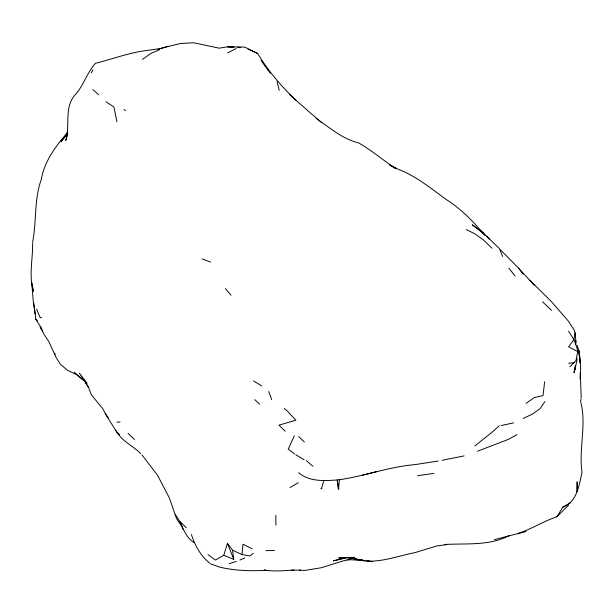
<?xml version="1.0" encoding="UTF-8"?>
<svg xmlns="http://www.w3.org/2000/svg" width="614" height="614" viewBox="0 0 614 614"><rect width="100%" height="100%" fill="white"/><g stroke="black" fill="none" stroke-linecap="round" stroke-linejoin="round"><path stroke-width="0.92" d="M32.596 243.551C32.872 259.545 28.666 275.525 33.409 291.236L31.751 282.425L33.256 301.167L35.182 313.931M575.172 366.036L575.034 369.751L575.448 366.051M253.267 553.375L249.814 555.939L242.062 554.565L242.937 544.211L252.093 548.77M438.143 461.037L414.841 464.644C389.176 466.778 364.831 476.011 339.412 479.734L338.498 489.028L337.201 479.948C324.184 480.916 309.195 481.821 298.642 472.696M544.633 381.716L543.037 395.585L534.51 397.496L525.991 403.367M32.565 242.522C36.702 221.738 33.954 199.788 41.23 179.649C44.415 161.275 55.582 146.262 67.578 132.54M574.658 368.976L574.029 372.744L577.122 359.842L576.799 358.131M529.821 280.176L551.556 301.766L568.602 321.398L573.967 329.772L575.111 332.757L573.875 339.557L568.602 346.81L577.705 351.607L576.009 360.472L569.907 366.788M580.453 401.832L581.028 399.046M67.862 133.399L65.775 140.491C70.288 125.947 64.086 108.555 74.302 95.784C83.427 86.328 86.658 73.127 95.408 63.319C111.157 59.412 126.392 53.664 142.433 51.1L159.525 48.683L180.416 43.51L193.617 42.742L219.183 48.168L227.702 46.802L244.748 47.109L257.711 53.487C268.088 70.871 281.25 86.252 295.887 100.205M208 554.549L215.445 560.091L223.772 555.279L227.418 543.336L232.537 550.221L242.062 554.565M320.823 488.683L321.452 488.537L323.87 480.601M67.732 131.534L66.166 135.003L60.847 141.773L66.765 134.827M294.321 435.817L288.235 449.179L294.582 453.846M91.348 72.843L92.975 69.866M517.779 533.512C531.386 529.237 543.359 521.186 556.952 516.765L562.769 507.172C576.922 502.336 579.278 484.707 582.026 472.197C578.58 449.018 586.593 425.579 580.936 402.684M544.91 401.564L540.097 408.625L532.461 414.059L523.12 418.502M568.602 505.13L556.952 516.765M499.32 425.717L491.898 432.371L474.852 445.941M142.479 59.397L151.006 53.349L159.525 49.719M562.769 507.172L570.613 502.643M289.954 487.547L298.22 482.773M516.973 434.635L508.231 439.432L477.546 451.236M227.702 52.873L236.229 48.521M508.945 535.73C489.204 546.03 465.995 543.252 444.551 544.495M239.928 560.068L244.748 557.942M229.183 563.706L236.229 561.396M158.021 49.442L168.044 46.211M516.451 533.919L494.354 539.668M376.582 471.675L362.429 475.228M517.464 533.865L525.991 531.54M464.092 455.895L442.126 460.308M501.216 425.54L513.619 422.862M350.034 559.623L343.464 560.805L321.368 567.727L304.406 570.483L299.67 570.099M433.799 473.386L417.65 475.704M446.8 544.61L436.991 545.915L414.665 552.707C395.286 556.438 375.277 565.064 355.537 559.154L364.064 560.536L347.017 559.538L349.558 559.316M293.991 570.038C284.152 570.698 274.09 571.611 264.35 570.145M338.176 488.859L338.966 488.775L338.498 489.028L337.201 479.948L339.412 479.734M568.602 363.242L574.305 362.744M41.583 317.622L40.209 317.714L36.587 309.088M116.913 422.179L120.045 421.971M265.923 550.628L274.519 550.52M291.573 570.206L300.353 570.114M233.98 46.963L227.702 46.802L233.19 46.963M366.903 560.912L372.583 561.68L367.034 560.912M365.176 560.659L347.017 557.504L338.652 558.019L354.585 557.382L347.017 557.504L333.44 560.851L347.017 557.504L364.064 560.536M264.266 570.053L265.908 570.314C250.604 571.197 235.17 570.728 220.111 567.236L210.656 563.944M237.764 47.094L240.35 47.616M202.136 258.931L210.656 262.086M223.772 555.279L233.765 559.354L232.537 550.221M321.452 488.537L321.959 488.752M248.117 49.189L257.711 53.487M466.333 229.613L474.852 233.811L483.379 239.89L491.898 248.171M395.884 168.696L389.629 164.974L398.217 169.257C416.438 176.157 431.343 188.874 447.046 200.041C461.045 209.044 472.772 220.894 483.379 233.627L480.148 230.127L485.344 235.431M253.567 380.964L261.794 385.983M295.771 454.667L304.03 459.74M105.969 101.732L113.92 106.982L116.913 121.818M395.907 168.558C383.121 160.415 371.708 150.276 358.561 142.87C342.205 138.879 329.534 127.535 316.003 118.241M209.919 563.276C200.855 556.345 194.983 545.37 191.407 534.602M83.803 380.235L76.458 374.632L67.256 370.104L60.356 364.248L55.851 357.01L48.798 341.468L43.978 334.338L40.14 326.717M480.424 231.087L472.304 224.816L483.379 233.105L499.374 248.555L502.613 256.522M284.267 408.533L287.36 411.096L295.887 420.214L278.94 425.141L285.249 431.22M306.186 460.546L312.925 466.233M542.599 301.819L551.556 310.385M321.452 122.554L296.293 100.573M119.753 434.75L116.913 432.279L106.752 416.185L102.73 408.671L91.348 394.779L88.546 387.334L85.2 382.169M92.875 89.606L98.708 94.748M194.354 542.745C183.686 536.39 182.481 523.397 175.151 514.471M289.324 94.28L295.986 100.274M74.302 372.153L82.821 379.92M482.013 232.115L483.379 233.366M254.741 399.63L259.63 404.15M124.097 109.399L125.433 110.65M128.065 433.407L134.543 439.509M140.744 453.608C132.77 445.557 121.411 441.128 115.985 430.537M298.65 436.516L304.406 442.026M186.272 527.733L180.009 521.501L183.102 529.56M517.464 267.036L500.418 249.783M482.619 232.913L485.267 235.599M33.716 303.239L35.888 319.326L41.476 328.298M534.51 285.433L518.669 268.318M225.468 288.603L231.002 295.25M489.066 238.877L486.802 236.129L489.02 238.846M141.964 454.905L157.614 475.389L169.433 498.084L176.571 518.715L182.051 526.651M508.945 268.241L515.092 276.1M36.97 320.738L35.888 319.326L36.993 320.777M517.97 267.336L523.113 274.212M87.127 383.282L79.244 373.028L88.546 387.334M270.313 73.273L261.08 60.563M105.178 413.383L108.386 417.981M40.209 326.993L42.719 330.831M568.602 331.291L573.875 339.557L577.122 348.307L577.705 351.607M227.418 543.336L233.765 559.354M268.717 391.555L271.726 399.668M577.122 345.26C580.852 356.013 580.99 367.74 580.245 378.991L580.284 372.782L581.212 398.118M277.083 81.67L279.224 90.266M575.111 332.757L575.963 342.105M54.861 353.127L54.953 354.869M575.709 344.193L575.656 340.586L575.663 344.132M275.839 515.384L275.939 525.162M577.122 481.967L577.122 491.637L577.122 481.967M579.048 352.382L578.802 350.31L580.015 362.79L579.048 352.382"/></g></svg>
